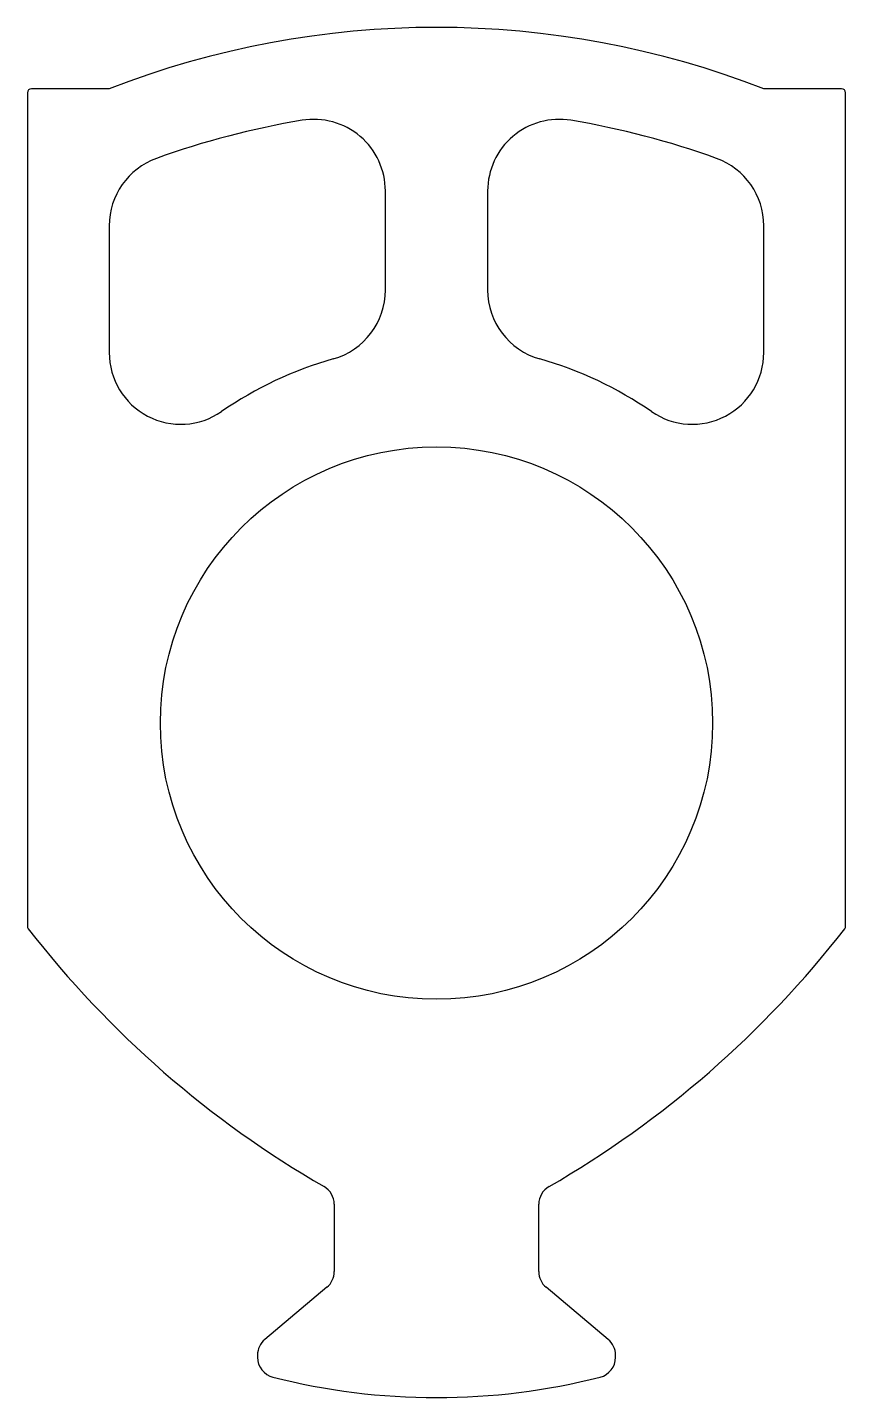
# Model space of a CAD drawing. Extents: x 475 to 515, y 248.3 to 315.3.
import ezdxf

# ---------------------------------------------------------------- set-up
doc = ezdxf.new("R2010")
doc.units = 0
doc.layers.get('0').update_dxf_attribs({"linetype": 'CONTINUOUS'})

msp = doc.modelspace()

# ---------------------------------------------------------------- linework, layer by layer
at = {"ltscale": 0.05}
for p, q in [((479.019, 312.259), (475.226, 312.259)), ((514.826, 312.259), (511.032, 312.259)), ((475.026, 312.059), (475.026, 271.328)), ((515.026, 271.328), (515.026, 312.059)), ((492.526, 302.425), (492.526, 307.266)), ((497.526, 307.266), (497.526, 302.425)), ((479.026, 305.565), (479.026, 299.363)), ((511.026, 299.363), (511.026, 305.565)), ((490.026, 257.739), (490.026, 254.451)), ((500.026, 254.451), (500.026, 257.739)), ((489.668, 253.685), (486.633, 251.138)), ((503.418, 251.138), (500.383, 253.685)), ((486.276, 250.372), (486.276, 250.261)), ((503.776, 250.261), (503.776, 250.372))]:
    msp.add_line(p, q, dxfattribs=at)
msp.add_circle((495.026, 281.259), 13.5, dxfattribs=at)
for centre, radius, start, end in [((495.026, 271.059), 44.2, 68.76879, 111.23121), ((475.226, 312.059), 0.2, 90, 180), ((514.826, 312.059), 0.2, 0, 90), ((489.026, 307.266), 3.5, 0, 99.4094), ((501.026, 307.266), 3.5, 80.5906, 180), ((495.026, 271.059), 40.2, 99.4094, 109.9134), ((495.026, 271.059), 40.2, 70.0866, 80.5906), ((482.526, 305.565), 3.5, 109.9134, 180), ((507.526, 305.565), 3.5, 360, 70.0866), ((489.026, 302.425), 3.5, 285.82662, 360), ((501.026, 302.425), 3.5, 180, 254.17338), ((482.526, 299.363), 3.5, 180, 304.62354), ((507.526, 299.363), 3.5, 235.37646, 0), ((495.026, 281.259), 18.5, 105.82662, 124.62354), ((495.026, 281.259), 18.5, 55.37646, 74.17338), ((475.226, 271.328), 0.2, 180, 217.87083), ((514.826, 271.328), 0.2, 322.12917, 360), ((514.538, 301.899), 50, 217.87083, 239.98449), ((475.514, 301.899), 50, 300.01551, 322.12917), ((489.026, 257.739), 1, 0, 59.98449), ((501.026, 257.739), 1, 120.01551, 180), ((489.026, 254.451), 1, 310, 0), ((501.026, 254.451), 1, 180, 230), ((487.276, 250.372), 1, 130, 180), ((502.776, 250.372), 1, 360, 50), ((487.276, 250.261), 1, 180, 255.75664), ((502.776, 250.261), 1, 284.24336, 0), ((495.026, 280.792), 32.5, 255.75664, 269.99949), ((495.025, 280.792), 32.5, 270.00051, 284.24336)]:
    msp.add_arc(centre, radius, start, end, dxfattribs=at)

doc.saveas('drawing.dxf')
